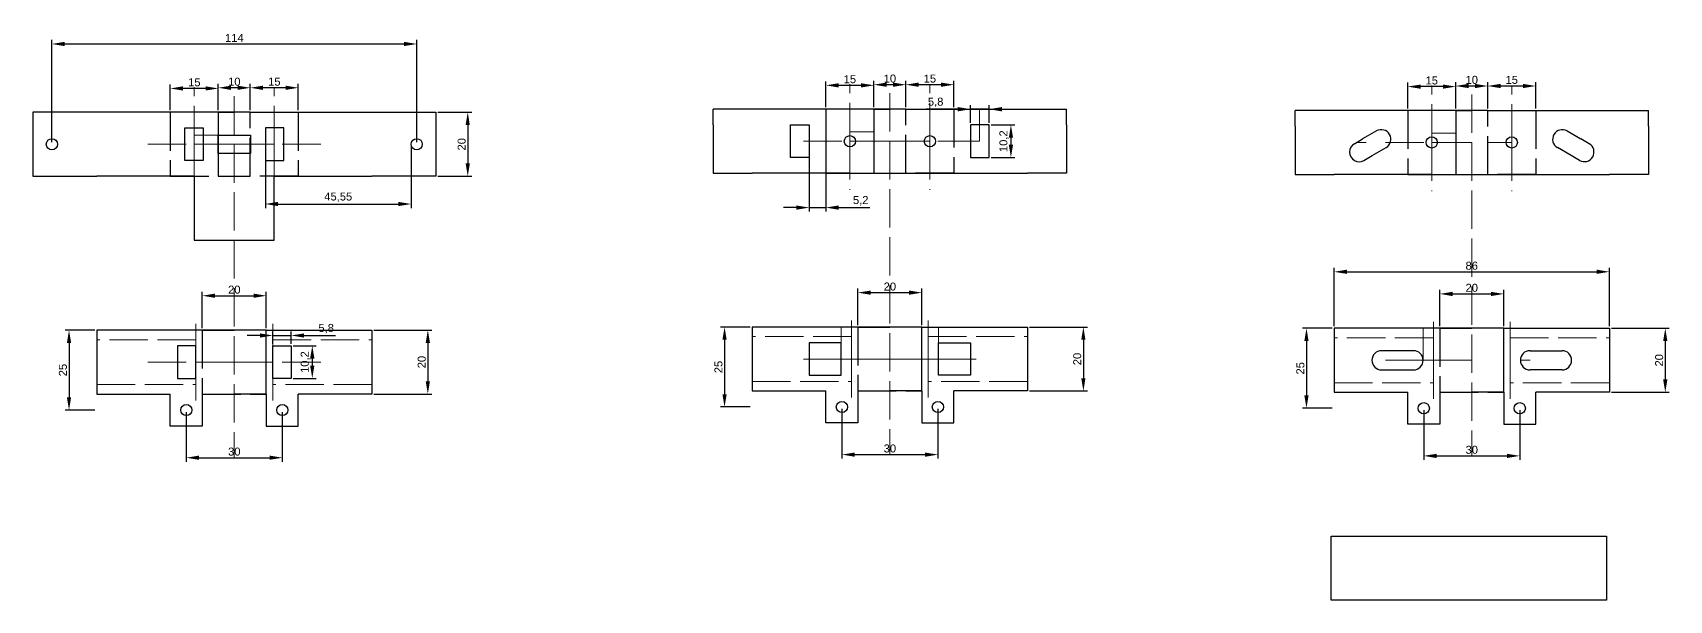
# Model space of a CAD drawing. Header units: millimetres. Extents: x 2418 to 6225, y 1939 to 4244.
# Drawn here: x 3038 to 3549, y 2042 to 2220 of the extents above; entities that cross this region are included whole.
import ezdxf

# ---------------------------------------------------------------- set-up
doc = ezdxf.new("R2010")
doc.units = ezdxf.units.MM
doc.linetypes.add('ACAD_ISO02W100', pattern=[15, 12, -3])
for name, color, linetype, lineweight in [('中心线', 40, 'ACAD_ISO02W100', 15), ('控制板轮廓线', 3, 'ACAD_ISO02W100', 30), ('标注线', 20, 'Continuous', 15), ('轮廓线', 7, 'Continuous', 30)]:
    doc.layers.add(name, color=color, linetype=linetype, lineweight=lineweight)
doc.styles.get("Standard").update_dxf_attribs({"font": 'arial.ttf'})
doc.dimstyles.new('ISO-25', dxfattribs={"dimtxt": 2.5, "dimasz": 4, "dimexe": 1.25, "dimexo": 0.625, "dimtad": 1, "dimtxsty": 'Standard', "dimcen": 2.5, "dimadec": 0, "dimazin": 0, "dimtfac": 1, "dimtmove": 0, "dimatfit": 3, "dimfxl": 1, "dimarcsym": 0})

# ---------------------------------------------------------------- blocks, each defined once
blk = doc.blocks.new('*D1')
at = {"layer": 'Defpoints', "color": 0, "transparency": 16777216}
for p in [(3095.73, 2202.47), (3095.73, 2194.81), (3105.73, 2194.81)]:
    blk.add_point(p, dxfattribs=at)
at = {"layer": '标注线', "color": 0, "lineweight": -2, "transparency": 16777216}
for p, q in [((3095.73, 2195.43), (3095.73, 2203.72)), ((3101.73, 2202.47), (3099.73, 2202.47)), ((3105.73, 2195.43), (3105.73, 2203.72))]:
    blk.add_line(p, q, dxfattribs=at)
at = {"layer": '标注线', "color": 0, "transparency": 16777216}
for points in [[(3099.73, 2203.14), (3099.73, 2201.8), (3095.73, 2202.47)], [(3101.73, 2203.14), (3101.73, 2201.8), (3105.73, 2202.47)]]:
    blk.add_solid(points, dxfattribs=at)
at = {"layer": '标注线', "color": 0, "transparency": 16777216, "insert": (3100.73, 2204.37), "char_height": 2.5, "attachment_point": 5}
blk.add_mtext('10', dxfattribs=at)
blk = doc.blocks.new('*D2')
at = {"layer": 'Defpoints', "color": 0, "transparency": 16777216}
for p in [(3105.73, 2202.47), (3105.73, 2194.81), (3120.73, 2194.81)]:
    blk.add_point(p, dxfattribs=at)
at = {"layer": '标注线', "color": 0, "lineweight": -2, "transparency": 16777216}
for p, q in [((3105.73, 2195.43), (3105.73, 2203.72)), ((3116.73, 2202.47), (3109.73, 2202.47)), ((3120.73, 2195.43), (3120.73, 2203.72))]:
    blk.add_line(p, q, dxfattribs=at)
at = {"layer": '标注线', "color": 0, "transparency": 16777216}
for points in [[(3109.73, 2203.14), (3109.73, 2201.8), (3105.73, 2202.47)], [(3116.73, 2203.14), (3116.73, 2201.8), (3120.73, 2202.47)]]:
    blk.add_solid(points, dxfattribs=at)
at = {"layer": '标注线', "color": 0, "transparency": 16777216, "insert": (3113.23, 2204.37), "char_height": 2.5, "attachment_point": 5}
blk.add_mtext('15', dxfattribs=at)
blk = doc.blocks.new('*D3')
at = {"layer": 'Defpoints', "color": 0, "transparency": 16777216}
for p in [(3110.73, 2137.45), (3090.73, 2126.71), (3110.73, 2126.71)]:
    blk.add_point(p, dxfattribs=at)
at = {"layer": '标注线', "color": 0, "lineweight": -2, "transparency": 16777216}
for p, q in [((3090.73, 2127.33), (3090.73, 2138.7)), ((3110.73, 2127.33), (3110.73, 2138.7)), ((3094.73, 2137.45), (3106.73, 2137.45))]:
    blk.add_line(p, q, dxfattribs=at)
at = {"layer": '标注线', "color": 0, "transparency": 16777216}
for points in [[(3094.73, 2138.12), (3094.73, 2136.79), (3090.73, 2137.45)], [(3106.73, 2138.12), (3106.73, 2136.79), (3110.73, 2137.45)]]:
    blk.add_solid(points, dxfattribs=at)
at = {"layer": '标注线', "color": 0, "transparency": 16777216, "insert": (3100.73, 2139.35), "char_height": 2.5, "attachment_point": 5}
blk.add_mtext('20', dxfattribs=at)
blk = doc.blocks.new('*D4')
at = {"layer": 'Defpoints', "color": 0, "transparency": 16777216}
for p in [(3080.73, 2202.27), (3080.73, 2194.81), (3095.73, 2194.81)]:
    blk.add_point(p, dxfattribs=at)
at = {"layer": '标注线', "color": 0, "lineweight": -2, "transparency": 16777216}
for p, q in [((3080.73, 2195.43), (3080.73, 2203.52)), ((3091.73, 2202.27), (3084.73, 2202.27)), ((3095.73, 2195.43), (3095.73, 2203.52))]:
    blk.add_line(p, q, dxfattribs=at)
at = {"layer": '标注线', "color": 0, "transparency": 16777216}
for points in [[(3084.73, 2202.94), (3084.73, 2201.61), (3080.73, 2202.27)], [(3091.73, 2202.94), (3091.73, 2201.61), (3095.73, 2202.27)]]:
    blk.add_solid(points, dxfattribs=at)
at = {"layer": '标注线', "color": 0, "transparency": 16777216, "insert": (3088.23, 2204.17), "char_height": 2.5, "attachment_point": 5}
blk.add_mtext('15', dxfattribs=at)
blk = doc.blocks.new('*D5')
at = {"layer": 'Defpoints', "color": 0, "transparency": 16777216}
for p in [(3118.53, 2125.03), (3112.73, 2121.81), (3118.53, 2121.81)]:
    blk.add_point(p, dxfattribs=at)
at = {"layer": '标注线', "color": 0, "lineweight": -2, "transparency": 16777216}
for p, q in [((3108.73, 2125.03), (3104.73, 2125.03)), ((3112.73, 2122.43), (3112.73, 2126.28)), ((3112.73, 2125.03), (3118.53, 2125.03)), ((3118.53, 2122.43), (3118.53, 2126.28)), ((3122.53, 2125.03), (3132.34, 2125.03))]:
    blk.add_line(p, q, dxfattribs=at)
at = {"layer": '标注线', "color": 0, "transparency": 16777216}
for points in [[(3108.73, 2125.69), (3108.73, 2124.36), (3112.73, 2125.03)], [(3122.53, 2125.69), (3122.53, 2124.36), (3118.53, 2125.03)]]:
    blk.add_solid(points, dxfattribs=at)
at = {"layer": '标注线', "color": 0, "transparency": 16777216, "insert": (3129.44, 2127.15), "char_height": 2.5, "attachment_point": 5}
blk.add_mtext('5,8', dxfattribs=at)
blk = doc.blocks.new('*D6')
at = {"layer": 'Defpoints', "color": 0, "transparency": 16777216}
for p in [(3118.53, 2121.81), (3118.53, 2111.61), (3125.09, 2111.61)]:
    blk.add_point(p, dxfattribs=at)
at = {"layer": '标注线', "color": 0, "lineweight": -2, "transparency": 16777216}
for p, q in [((3119.16, 2121.81), (3126.34, 2121.81)), ((3125.09, 2117.81), (3125.09, 2115.61)), ((3119.16, 2111.61), (3126.34, 2111.61))]:
    blk.add_line(p, q, dxfattribs=at)
at = {"layer": '标注线', "color": 0, "transparency": 16777216}
for points in [[(3124.42, 2117.81), (3125.76, 2117.81), (3125.09, 2121.81)], [(3124.42, 2115.61), (3125.76, 2115.61), (3125.09, 2111.61)]]:
    blk.add_solid(points, dxfattribs=at)
at = {"layer": '标注线', "color": 0, "transparency": 16777216, "insert": (3122.96, 2116.71), "char_height": 2.5, "attachment_point": 5, "rotation": 90}
blk.add_mtext('10,2', dxfattribs=at)
blk = doc.blocks.new('*D7')
at = {"layer": 'Defpoints', "color": 0, "transparency": 16777216}
for p in [(3157.73, 2216.17), (3043.73, 2184.81), (3157.73, 2184.81)]:
    blk.add_point(p, dxfattribs=at)
at = {"layer": '标注线', "color": 0, "lineweight": -2, "transparency": 16777216}
for p, q in [((3043.73, 2185.43), (3043.73, 2217.42)), ((3047.73, 2216.17), (3153.73, 2216.17)), ((3157.73, 2185.43), (3157.73, 2217.42))]:
    blk.add_line(p, q, dxfattribs=at)
at = {"layer": '标注线', "color": 0, "transparency": 16777216}
for points in [[(3047.73, 2216.84), (3047.73, 2215.51), (3043.73, 2216.17)], [(3153.73, 2216.84), (3153.73, 2215.51), (3157.73, 2216.17)]]:
    blk.add_solid(points, dxfattribs=at)
at = {"layer": '标注线', "color": 0, "transparency": 16777216, "insert": (3100.73, 2218.05), "char_height": 2.5, "attachment_point": 5}
blk.add_mtext('114', dxfattribs=at)
blk = doc.blocks.new('*D8')
at = {"layer": 'Defpoints', "color": 0, "transparency": 16777216}
for p in [(3085.73, 2101.71), (3115.73, 2101.71), (3115.73, 2086.81)]:
    blk.add_point(p, dxfattribs=at)
at = {"layer": '标注线', "color": 0, "lineweight": -2, "transparency": 16777216}
for p, q in [((3085.73, 2101.08), (3085.73, 2085.56)), ((3115.73, 2101.08), (3115.73, 2085.56)), ((3089.73, 2086.81), (3111.73, 2086.81))]:
    blk.add_line(p, q, dxfattribs=at)
at = {"layer": '标注线', "color": 0, "transparency": 16777216}
for points in [[(3089.73, 2087.48), (3089.73, 2086.15), (3085.73, 2086.81)], [(3111.73, 2087.48), (3111.73, 2086.15), (3115.73, 2086.81)]]:
    blk.add_solid(points, dxfattribs=at)
at = {"layer": '标注线', "color": 0, "transparency": 16777216, "insert": (3100.73, 2088.71), "char_height": 2.5, "attachment_point": 5}
blk.add_mtext('30', dxfattribs=at)
blk = doc.blocks.new('*D9')
at = {"layer": 'Defpoints', "color": 0, "transparency": 16777216}
for p in [(3057.73, 2126.71), (3049.08, 2101.71), (3057.73, 2101.71)]:
    blk.add_point(p, dxfattribs=at)
at = {"layer": '标注线', "color": 0, "lineweight": -2, "transparency": 16777216}
for p, q in [((3057.11, 2126.71), (3047.83, 2126.71)), ((3049.08, 2122.71), (3049.08, 2105.71)), ((3057.11, 2101.71), (3047.83, 2101.71))]:
    blk.add_line(p, q, dxfattribs=at)
at = {"layer": '标注线', "color": 0, "transparency": 16777216}
for points in [[(3048.41, 2122.71), (3049.74, 2122.71), (3049.08, 2126.71)], [(3048.41, 2105.71), (3049.74, 2105.71), (3049.08, 2101.71)]]:
    blk.add_solid(points, dxfattribs=at)
at = {"layer": '标注线', "color": 0, "transparency": 16777216, "insert": (3047.17, 2114.21), "char_height": 2.5, "attachment_point": 5, "rotation": 90}
blk.add_mtext('25', dxfattribs=at)
blk = doc.blocks.new('*D25')
at = {"layer": 'Defpoints', "color": 0, "transparency": 16777216}
for p in [(3163.73, 2194.81), (3163.73, 2174.81), (3173.68, 2174.81)]:
    blk.add_point(p, dxfattribs=at)
at = {"layer": '标注线', "color": 0, "lineweight": -2, "transparency": 16777216}
for p, q in [((3164.36, 2194.81), (3174.93, 2194.81)), ((3173.68, 2190.81), (3173.68, 2178.81)), ((3164.36, 2174.81), (3174.93, 2174.81))]:
    blk.add_line(p, q, dxfattribs=at)
at = {"layer": '标注线', "color": 0, "transparency": 16777216}
for points in [[(3173.01, 2190.81), (3174.34, 2190.81), (3173.68, 2194.81)], [(3173.01, 2178.81), (3174.34, 2178.81), (3173.68, 2174.81)]]:
    blk.add_solid(points, dxfattribs=at)
at = {"layer": '标注线', "color": 0, "transparency": 16777216, "insert": (3171.78, 2184.81), "char_height": 2.5, "attachment_point": 5, "rotation": 90}
blk.add_mtext('20', dxfattribs=at)
blk = doc.blocks.new('*D26')
at = {"layer": 'Defpoints', "color": 0, "transparency": 16777216}
for p in [(3110.43, 2184.81), (3155.98, 2184.81), (3155.98, 2166.13)]:
    blk.add_point(p, dxfattribs=at)
at = {"layer": '标注线', "color": 0, "lineweight": -2, "transparency": 16777216}
for p, q in [((3110.43, 2184.18), (3110.43, 2164.88)), ((3155.98, 2184.18), (3155.98, 2164.88)), ((3114.43, 2166.13), (3151.98, 2166.13))]:
    blk.add_line(p, q, dxfattribs=at)
at = {"layer": '标注线', "color": 0, "transparency": 16777216}
for points in [[(3114.43, 2166.8), (3114.43, 2165.47), (3110.43, 2166.13)], [(3151.98, 2166.8), (3151.98, 2165.47), (3155.98, 2166.13)]]:
    blk.add_solid(points, dxfattribs=at)
at = {"layer": '标注线', "color": 0, "transparency": 16777216, "insert": (3133.21, 2168.25), "char_height": 2.5, "attachment_point": 5}
blk.add_mtext('45,55', dxfattribs=at)
blk = doc.blocks.new('*D27')
at = {"layer": 'Defpoints', "color": 0, "transparency": 16777216}
for p in [(3143.73, 2126.71), (3143.73, 2106.71), (3161.2, 2106.71)]:
    blk.add_point(p, dxfattribs=at)
at = {"layer": '标注线', "color": 0, "lineweight": -2, "transparency": 16777216}
for p, q in [((3144.36, 2126.71), (3162.45, 2126.71)), ((3161.2, 2122.71), (3161.2, 2110.71)), ((3144.36, 2106.71), (3162.45, 2106.71))]:
    blk.add_line(p, q, dxfattribs=at)
at = {"layer": '标注线', "color": 0, "transparency": 16777216}
for points in [[(3160.54, 2122.71), (3161.87, 2122.71), (3161.2, 2126.71)], [(3160.54, 2110.71), (3161.87, 2110.71), (3161.2, 2106.71)]]:
    blk.add_solid(points, dxfattribs=at)
at = {"layer": '标注线', "color": 0, "transparency": 16777216, "insert": (3159.3, 2116.71), "char_height": 2.5, "attachment_point": 5, "rotation": 90}
blk.add_mtext('20', dxfattribs=at)
blk = doc.blocks.new('*D32')
at = {"layer": 'Defpoints', "color": 0, "transparency": 16777216}
for p in [(3300.59, 2203.44), (3300.59, 2195.77), (3310.59, 2195.77)]:
    blk.add_point(p, dxfattribs=at)
at = {"layer": '标注线', "color": 0, "lineweight": -2, "transparency": 16777216}
for p, q in [((3300.59, 2196.4), (3300.59, 2204.69)), ((3310.59, 2196.4), (3310.59, 2204.69)), ((3306.59, 2203.44), (3304.59, 2203.44))]:
    blk.add_line(p, q, dxfattribs=at)
at = {"layer": '标注线', "color": 0, "transparency": 16777216}
for points in [[(3304.59, 2204.1), (3304.59, 2202.77), (3300.59, 2203.44)], [(3306.59, 2204.1), (3306.59, 2202.77), (3310.59, 2203.44)]]:
    blk.add_solid(points, dxfattribs=at)
at = {"layer": '标注线', "color": 0, "transparency": 16777216, "insert": (3305.59, 2205.34), "char_height": 2.5, "attachment_point": 5}
blk.add_mtext('10', dxfattribs=at)
blk = doc.blocks.new('*D33')
at = {"layer": 'Defpoints', "color": 0, "transparency": 16777216}
for p in [(3310.59, 2203.44), (3310.59, 2195.77), (3325.59, 2195.77)]:
    blk.add_point(p, dxfattribs=at)
at = {"layer": '标注线', "color": 0, "lineweight": -2, "transparency": 16777216}
for p, q in [((3310.59, 2196.4), (3310.59, 2204.69)), ((3325.59, 2196.4), (3325.59, 2204.69)), ((3321.59, 2203.44), (3314.59, 2203.44))]:
    blk.add_line(p, q, dxfattribs=at)
at = {"layer": '标注线', "color": 0, "transparency": 16777216}
for points in [[(3314.59, 2204.1), (3314.59, 2202.77), (3310.59, 2203.44)], [(3321.59, 2204.1), (3321.59, 2202.77), (3325.59, 2203.44)]]:
    blk.add_solid(points, dxfattribs=at)
at = {"layer": '标注线', "color": 0, "transparency": 16777216, "insert": (3318.09, 2205.34), "char_height": 2.5, "attachment_point": 5}
blk.add_mtext('15', dxfattribs=at)
blk = doc.blocks.new('*D34')
at = {"layer": 'Defpoints', "color": 0, "transparency": 16777216}
for p in [(3315.59, 2138.42), (3295.59, 2127.67), (3315.59, 2127.67)]:
    blk.add_point(p, dxfattribs=at)
at = {"layer": '标注线', "color": 0, "lineweight": -2, "transparency": 16777216}
for p, q in [((3295.59, 2128.3), (3295.59, 2139.67)), ((3299.59, 2138.42), (3311.59, 2138.42)), ((3315.59, 2128.3), (3315.59, 2139.67))]:
    blk.add_line(p, q, dxfattribs=at)
at = {"layer": '标注线', "color": 0, "transparency": 16777216}
for points in [[(3299.59, 2139.08), (3299.59, 2137.75), (3295.59, 2138.42)], [(3311.59, 2139.08), (3311.59, 2137.75), (3315.59, 2138.42)]]:
    blk.add_solid(points, dxfattribs=at)
at = {"layer": '标注线', "color": 0, "transparency": 16777216, "insert": (3305.59, 2140.32), "char_height": 2.5, "attachment_point": 5}
blk.add_mtext('20', dxfattribs=at)
blk = doc.blocks.new('*D35')
at = {"layer": 'Defpoints', "color": 0, "transparency": 16777216}
for p in [(3285.59, 2203.24), (3285.59, 2195.77), (3300.59, 2195.77)]:
    blk.add_point(p, dxfattribs=at)
at = {"layer": '标注线', "color": 0, "lineweight": -2, "transparency": 16777216}
for p, q in [((3285.59, 2196.4), (3285.59, 2204.49)), ((3300.59, 2196.4), (3300.59, 2204.49)), ((3296.59, 2203.24), (3289.59, 2203.24))]:
    blk.add_line(p, q, dxfattribs=at)
at = {"layer": '标注线', "color": 0, "transparency": 16777216}
for points in [[(3289.59, 2203.9), (3289.59, 2202.57), (3285.59, 2203.24)], [(3296.59, 2203.9), (3296.59, 2202.57), (3300.59, 2203.24)]]:
    blk.add_solid(points, dxfattribs=at)
at = {"layer": '标注线', "color": 0, "transparency": 16777216, "insert": (3293.09, 2205.14), "char_height": 2.5, "attachment_point": 5}
blk.add_mtext('15', dxfattribs=at)
blk = doc.blocks.new('*D36')
at = {"layer": 'Defpoints', "color": 0, "transparency": 16777216}
for p in [(3290.59, 2102.67), (3320.59, 2102.67), (3320.59, 2087.78)]:
    blk.add_point(p, dxfattribs=at)
at = {"layer": '标注线', "color": 0, "lineweight": -2, "transparency": 16777216}
for p, q in [((3290.59, 2102.05), (3290.59, 2086.53)), ((3320.59, 2102.05), (3320.59, 2086.53)), ((3294.59, 2087.78), (3316.59, 2087.78))]:
    blk.add_line(p, q, dxfattribs=at)
at = {"layer": '标注线', "color": 0, "transparency": 16777216}
for points in [[(3294.59, 2088.44), (3294.59, 2087.11), (3290.59, 2087.78)], [(3316.59, 2088.44), (3316.59, 2087.11), (3320.59, 2087.78)]]:
    blk.add_solid(points, dxfattribs=at)
at = {"layer": '标注线', "color": 0, "transparency": 16777216, "insert": (3305.59, 2089.68), "char_height": 2.5, "attachment_point": 5}
blk.add_mtext('30', dxfattribs=at)
blk = doc.blocks.new('*D37')
at = {"layer": 'Defpoints', "color": 0, "transparency": 16777216}
for p in [(3262.59, 2127.67), (3253.93, 2102.67), (3262.59, 2102.67)]:
    blk.add_point(p, dxfattribs=at)
at = {"layer": '标注线', "color": 0, "lineweight": -2, "transparency": 16777216}
for p, q in [((3261.96, 2127.67), (3252.68, 2127.67)), ((3253.93, 2123.67), (3253.93, 2106.67)), ((3261.96, 2102.67), (3252.68, 2102.67))]:
    blk.add_line(p, q, dxfattribs=at)
at = {"layer": '标注线', "color": 0, "transparency": 16777216}
for points in [[(3253.26, 2123.67), (3254.6, 2123.67), (3253.93, 2127.67)], [(3253.26, 2106.67), (3254.6, 2106.67), (3253.93, 2102.67)]]:
    blk.add_solid(points, dxfattribs=at)
at = {"layer": '标注线', "color": 0, "transparency": 16777216, "insert": (3252.03, 2115.17), "char_height": 2.5, "attachment_point": 5, "rotation": 90}
blk.add_mtext('25', dxfattribs=at)
blk = doc.blocks.new('*D38')
at = {"layer": 'Defpoints', "color": 0, "transparency": 16777216}
for p in [(3348.59, 2127.67), (3348.59, 2107.67), (3366.06, 2107.67)]:
    blk.add_point(p, dxfattribs=at)
at = {"layer": '标注线', "color": 0, "lineweight": -2, "transparency": 16777216}
for p, q in [((3349.21, 2127.67), (3367.31, 2127.67)), ((3366.06, 2123.67), (3366.06, 2111.67)), ((3349.21, 2107.67), (3367.31, 2107.67))]:
    blk.add_line(p, q, dxfattribs=at)
at = {"layer": '标注线', "color": 0, "transparency": 16777216}
for points in [[(3365.39, 2123.67), (3366.72, 2123.67), (3366.06, 2127.67)], [(3365.39, 2111.67), (3366.72, 2111.67), (3366.06, 2107.67)]]:
    blk.add_solid(points, dxfattribs=at)
at = {"layer": '标注线', "color": 0, "transparency": 16777216, "insert": (3364.15, 2117.67), "char_height": 2.5, "attachment_point": 5, "rotation": 90}
blk.add_mtext('20', dxfattribs=at)
blk = doc.blocks.new('*D39')
at = {"layer": 'Defpoints', "color": 0, "transparency": 16777216}
for p in [(3330.79, 2195.77), (3330.79, 2190.87), (3336.59, 2190.87)]:
    blk.add_point(p, dxfattribs=at)
at = {"layer": '标注线', "color": 0, "lineweight": -2, "transparency": 16777216}
for p, q in [((3326.79, 2195.77), (3316.98, 2195.77)), ((3330.79, 2191.5), (3330.79, 2197.02)), ((3336.59, 2195.77), (3330.79, 2195.77)), ((3336.59, 2191.5), (3336.59, 2197.02)), ((3340.59, 2195.77), (3344.59, 2195.77))]:
    blk.add_line(p, q, dxfattribs=at)
at = {"layer": '标注线', "color": 0, "transparency": 16777216}
for points in [[(3326.79, 2196.44), (3326.79, 2195.1), (3330.79, 2195.77)], [(3340.59, 2196.44), (3340.59, 2195.1), (3336.59, 2195.77)]]:
    blk.add_solid(points, dxfattribs=at)
at = {"layer": '标注线', "color": 0, "transparency": 16777216, "insert": (3319.89, 2197.9), "char_height": 2.5, "attachment_point": 5}
blk.add_mtext('5,8', dxfattribs=at)
blk = doc.blocks.new('*D40')
at = {"layer": 'Defpoints', "color": 0, "transparency": 16777216}
for p in [(3336.59, 2190.87), (3336.59, 2180.67), (3343.42, 2180.67)]:
    blk.add_point(p, dxfattribs=at)
at = {"layer": '标注线', "color": 0, "lineweight": -2, "transparency": 16777216}
for p, q in [((3337.21, 2190.87), (3344.67, 2190.87)), ((3343.42, 2186.87), (3343.42, 2184.67)), ((3337.21, 2180.67), (3344.67, 2180.67))]:
    blk.add_line(p, q, dxfattribs=at)
at = {"layer": '标注线', "color": 0, "transparency": 16777216}
for points in [[(3342.76, 2186.87), (3344.09, 2186.87), (3343.42, 2190.87)], [(3342.76, 2184.67), (3344.09, 2184.67), (3343.42, 2180.67)]]:
    blk.add_solid(points, dxfattribs=at)
at = {"layer": '标注线', "color": 0, "transparency": 16777216, "insert": (3341.3, 2185.77), "char_height": 2.5, "attachment_point": 5, "rotation": 90}
blk.add_mtext('10,2', dxfattribs=at)
blk = doc.blocks.new('*D42')
at = {"layer": 'Defpoints', "color": 0, "transparency": 16777216}
for p in [(3280.39, 2185.77), (3285.59, 2185.77), (3285.59, 2165.01)]:
    blk.add_point(p, dxfattribs=at)
at = {"layer": '标注线', "color": 0, "lineweight": -2, "transparency": 16777216}
for p, q in [((3280.39, 2185.15), (3280.39, 2163.76)), ((3285.59, 2185.15), (3285.59, 2163.76)), ((3276.39, 2165.01), (3272.39, 2165.01)), ((3280.39, 2165.01), (3285.59, 2165.01)), ((3289.59, 2165.01), (3299.36, 2165.01))]:
    blk.add_line(p, q, dxfattribs=at)
at = {"layer": '标注线', "color": 0, "transparency": 16777216}
for points in [[(3276.39, 2165.68), (3276.39, 2164.35), (3280.39, 2165.01)], [(3289.59, 2165.68), (3289.59, 2164.35), (3285.59, 2165.01)]]:
    blk.add_solid(points, dxfattribs=at)
at = {"layer": '标注线', "color": 0, "transparency": 16777216, "insert": (3296.48, 2167.14), "char_height": 2.5, "attachment_point": 5}
blk.add_mtext('5,2', dxfattribs=at)
blk = doc.blocks.new('*D53')
at = {"layer": 'Defpoints', "color": 0, "transparency": 16777216}
for p in [(3482.43, 2203.03), (3482.43, 2195.37), (3492.43, 2195.37), (3530.43, 2144.94), (3444.43, 2127.27), (3530.43, 2127.27)]:
    blk.add_point(p, dxfattribs=at)
at = {"layer": '标注线', "color": 0, "lineweight": -2, "transparency": 16777216}
for p, q in [((3482.43, 2196), (3482.43, 2204.28)), ((3492.43, 2196), (3492.43, 2204.28)), ((3488.43, 2203.03), (3486.43, 2203.03)), ((3444.43, 2127.9), (3444.43, 2146.19)), ((3448.43, 2144.94), (3526.43, 2144.94)), ((3530.43, 2127.9), (3530.43, 2146.19))]:
    blk.add_line(p, q, dxfattribs=at)
at = {"layer": '标注线', "color": 0, "transparency": 16777216}
for points in [[(3486.43, 2203.7), (3486.43, 2202.37), (3482.43, 2203.03)], [(3488.43, 2203.7), (3488.43, 2202.37), (3492.43, 2203.03)], [(3448.43, 2145.61), (3448.43, 2144.28), (3444.43, 2144.94)], [(3526.43, 2145.61), (3526.43, 2144.28), (3530.43, 2144.94)]]:
    blk.add_solid(points, dxfattribs=at)
at = {"layer": '标注线', "color": 0, "transparency": 16777216, "char_height": 2.5, "attachment_point": 5}
for s, insert in [('10', (3487.43, 2204.94)), ('86', (3487.43, 2146.84))]:
    blk.add_mtext(s, dxfattribs=dict(at, insert=insert))
blk = doc.blocks.new('*D54')
at = {"layer": 'Defpoints', "color": 0, "transparency": 16777216}
for p in [(3492.43, 2203.03), (3492.43, 2195.37), (3507.43, 2195.37)]:
    blk.add_point(p, dxfattribs=at)
at = {"layer": '标注线', "color": 0, "lineweight": -2, "transparency": 16777216}
for p, q in [((3492.43, 2196), (3492.43, 2204.28)), ((3507.43, 2196), (3507.43, 2204.28)), ((3503.43, 2203.03), (3496.43, 2203.03))]:
    blk.add_line(p, q, dxfattribs=at)
at = {"layer": '标注线', "color": 0, "transparency": 16777216}
for points in [[(3496.43, 2203.7), (3496.43, 2202.37), (3492.43, 2203.03)], [(3503.43, 2203.7), (3503.43, 2202.37), (3507.43, 2203.03)]]:
    blk.add_solid(points, dxfattribs=at)
at = {"layer": '标注线', "color": 0, "transparency": 16777216, "insert": (3499.93, 2204.94), "char_height": 2.5, "attachment_point": 5}
blk.add_mtext('15', dxfattribs=at)
blk = doc.blocks.new('*D55')
at = {"layer": 'Defpoints', "color": 0, "transparency": 16777216}
for p in [(3497.43, 2138.02), (3477.43, 2127.27), (3497.43, 2127.27)]:
    blk.add_point(p, dxfattribs=at)
at = {"layer": '标注线', "color": 0, "lineweight": -2, "transparency": 16777216}
for p, q in [((3477.43, 2127.9), (3477.43, 2139.27)), ((3481.43, 2138.02), (3493.43, 2138.02)), ((3497.43, 2127.9), (3497.43, 2139.27))]:
    blk.add_line(p, q, dxfattribs=at)
at = {"layer": '标注线', "color": 0, "transparency": 16777216}
for points in [[(3481.43, 2138.68), (3481.43, 2137.35), (3477.43, 2138.02)], [(3493.43, 2138.68), (3493.43, 2137.35), (3497.43, 2138.02)]]:
    blk.add_solid(points, dxfattribs=at)
at = {"layer": '标注线', "color": 0, "transparency": 16777216, "insert": (3487.43, 2139.92), "char_height": 2.5, "attachment_point": 5}
blk.add_mtext('20', dxfattribs=at)
blk = doc.blocks.new('*D56')
at = {"layer": 'Defpoints', "color": 0, "transparency": 16777216}
for p in [(3467.43, 2202.84), (3467.43, 2195.37), (3482.43, 2195.37)]:
    blk.add_point(p, dxfattribs=at)
at = {"layer": '标注线', "color": 0, "lineweight": -2, "transparency": 16777216}
for p, q in [((3467.43, 2196), (3467.43, 2204.09)), ((3478.43, 2202.84), (3471.43, 2202.84)), ((3482.43, 2196), (3482.43, 2204.09))]:
    blk.add_line(p, q, dxfattribs=at)
at = {"layer": '标注线', "color": 0, "transparency": 16777216}
for points in [[(3471.43, 2203.5), (3471.43, 2202.17), (3467.43, 2202.84)], [(3478.43, 2203.5), (3478.43, 2202.17), (3482.43, 2202.84)]]:
    blk.add_solid(points, dxfattribs=at)
at = {"layer": '标注线', "color": 0, "transparency": 16777216, "insert": (3474.93, 2204.74), "char_height": 2.5, "attachment_point": 5}
blk.add_mtext('15', dxfattribs=at)
blk = doc.blocks.new('*D57')
at = {"layer": 'Defpoints', "color": 0, "transparency": 16777216}
for p in [(3472.43, 2102.27), (3502.43, 2102.27), (3502.43, 2087.38)]:
    blk.add_point(p, dxfattribs=at)
at = {"layer": '标注线', "color": 0, "lineweight": -2, "transparency": 16777216}
for p, q in [((3472.43, 2101.65), (3472.43, 2086.13)), ((3502.43, 2101.65), (3502.43, 2086.13)), ((3476.43, 2087.38), (3498.43, 2087.38))]:
    blk.add_line(p, q, dxfattribs=at)
at = {"layer": '标注线', "color": 0, "transparency": 16777216}
for points in [[(3476.43, 2088.04), (3476.43, 2086.71), (3472.43, 2087.38)], [(3498.43, 2088.04), (3498.43, 2086.71), (3502.43, 2087.38)]]:
    blk.add_solid(points, dxfattribs=at)
at = {"layer": '标注线', "color": 0, "transparency": 16777216, "insert": (3487.43, 2089.28), "char_height": 2.5, "attachment_point": 5}
blk.add_mtext('30', dxfattribs=at)
blk = doc.blocks.new('*D58')
at = {"layer": 'Defpoints', "color": 0, "transparency": 16777216}
for p in [(3444.43, 2127.27), (3435.78, 2102.27), (3444.43, 2102.27)]:
    blk.add_point(p, dxfattribs=at)
at = {"layer": '标注线', "color": 0, "lineweight": -2, "transparency": 16777216}
for p, q in [((3443.81, 2127.27), (3434.53, 2127.27)), ((3435.78, 2123.27), (3435.78, 2106.27)), ((3443.81, 2102.27), (3434.53, 2102.27))]:
    blk.add_line(p, q, dxfattribs=at)
at = {"layer": '标注线', "color": 0, "transparency": 16777216}
for points in [[(3435.11, 2123.27), (3436.44, 2123.27), (3435.78, 2127.27)], [(3435.11, 2106.27), (3436.44, 2106.27), (3435.78, 2102.27)]]:
    blk.add_solid(points, dxfattribs=at)
at = {"layer": '标注线', "color": 0, "transparency": 16777216, "insert": (3433.87, 2114.77), "char_height": 2.5, "attachment_point": 5, "rotation": 90}
blk.add_mtext('25', dxfattribs=at)
blk = doc.blocks.new('*D59')
at = {"layer": 'Defpoints', "color": 0, "transparency": 16777216}
for p in [(3530.43, 2127.27), (3530.43, 2107.27), (3547.9, 2107.27)]:
    blk.add_point(p, dxfattribs=at)
at = {"layer": '标注线', "color": 0, "lineweight": -2, "transparency": 16777216}
for p, q in [((3531.06, 2127.27), (3549.15, 2127.27)), ((3547.9, 2123.27), (3547.9, 2111.27)), ((3531.06, 2107.27), (3549.15, 2107.27))]:
    blk.add_line(p, q, dxfattribs=at)
at = {"layer": '标注线', "color": 0, "transparency": 16777216}
for points in [[(3547.24, 2123.27), (3548.57, 2123.27), (3547.9, 2127.27)], [(3547.24, 2111.27), (3548.57, 2111.27), (3547.9, 2107.27)]]:
    blk.add_solid(points, dxfattribs=at)
at = {"layer": '标注线', "color": 0, "transparency": 16777216, "insert": (3546, 2117.27), "char_height": 2.5, "attachment_point": 5, "rotation": 90}
blk.add_mtext('20', dxfattribs=at)

msp = doc.modelspace()

# ---------------------------------------------------------------- linework, layer by layer
at = {"layer": '中心线'}
for p, q in [((3088.235, 2184.807), (3088.235, 2202.652)), ((3100.735, 2199.807), (3100.735, 2169.807)), ((3113.235, 2184.807), (3113.235, 2202.471)), ((3293.088, 2185.771), (3293.088, 2203.616)), ((3305.588, 2200.771), (3305.588, 2170.771)), ((3318.088, 2185.771), (3318.088, 2203.435)), ((3474.935, 2185.37), (3474.935, 2203.215)), ((3487.435, 2200.37), (3487.435, 2170.37)), ((3499.935, 2185.37), (3499.935, 2203.035)), ((3333.588, 2185.771), (3333.588, 2195.771)), ((3280.388, 2190.871), (3280.388, 2180.671)), ((3100.735, 2184.807), (3070.735, 2184.807)), ((3095.635, 2187.707), (3088.235, 2187.707)), ((3095.735, 2184.807), (3088.235, 2184.807)), ((3088.235, 2184.807), (3088.235, 2169.625)), ((3100.735, 2184.807), (3130.735, 2184.807)), ((3105.735, 2184.807), (3113.235, 2184.807)), ((3113.235, 2184.807), (3113.235, 2169.625)), ((3305.588, 2185.771), (3275.588, 2185.771)), ((3300.488, 2188.671), (3293.088, 2188.671)), ((3300.588, 2185.771), (3293.088, 2185.771)), ((3293.088, 2185.771), (3293.088, 2170.589)), ((3305.588, 2185.771), (3335.588, 2185.771)), ((3310.588, 2185.771), (3318.088, 2185.771)), ((3318.088, 2185.771), (3318.088, 2170.589)), ((3325.588, 2185.771), (3325.588, 2185.771)), ((3325.588, 2185.771), (3333.588, 2185.771)), ((3454.435, 2185.37), (3451.435, 2185.37)), ((3487.435, 2185.37), (3457.435, 2185.37)), ((3482.335, 2188.27), (3474.935, 2188.27)), ((3482.435, 2185.37), (3474.935, 2185.37)), ((3474.935, 2185.37), (3474.935, 2170.189)), ((3492.435, 2185.37), (3499.935, 2185.37)), ((3499.935, 2185.37), (3499.935, 2170.189)), ((3507.435, 2185.37), (3507.435, 2185.37)), ((3100.735, 2169.807), (3100.735, 2086.959)), ((3305.588, 2170.771), (3305.588, 2087.924)), ((3487.435, 2170.37), (3487.435, 2087.523)), ((3293.588, 2117.671), (3293.588, 2132.671)), ((3317.588, 2117.671), (3317.588, 2132.671)), ((3088.735, 2116.707), (3088.735, 2131.707)), ((3112.735, 2116.707), (3112.735, 2131.707)), ((3290.388, 2117.671), (3290.388, 2127.671)), ((3320.788, 2117.671), (3320.788, 2127.671)), ((3475.435, 2117.271), (3475.435, 2132.271)), ((3499.435, 2117.271), (3499.435, 2132.271)), ((3088.735, 2123.707), (3057.735, 2123.707)), ((3057.735, 2123.707), (3057.735, 2109.707)), ((3112.735, 2123.707), (3143.735, 2123.707)), ((3143.735, 2123.707), (3143.735, 2109.707)), ((3293.588, 2124.671), (3262.588, 2124.671)), ((3262.588, 2124.671), (3262.588, 2110.671)), ((3317.588, 2124.671), (3348.588, 2124.671)), ((3348.588, 2124.671), (3348.588, 2110.671)), ((3475.435, 2124.271), (3444.435, 2124.271)), ((3444.435, 2124.271), (3444.435, 2110.271)), ((3472.235, 2117.271), (3472.235, 2127.271)), ((3499.435, 2124.271), (3530.435, 2124.271)), ((3530.435, 2124.271), (3530.435, 2110.271)), ((3305.588, 2117.671), (3275.588, 2117.671)), ((3295.588, 2117.671), (3290.388, 2117.671)), ((3293.588, 2117.671), (3293.588, 2102.671)), ((3305.588, 2117.671), (3335.588, 2117.671)), ((3315.588, 2117.671), (3320.788, 2117.671)), ((3317.588, 2117.671), (3317.588, 2102.671)), ((3487.435, 2117.271), (3457.435, 2117.271)), ((3472.235, 2117.271), (3469.235, 2117.271)), ((3472.235, 2117.271), (3469.235, 2117.271)), ((3477.435, 2117.271), (3472.235, 2117.271)), ((3475.435, 2117.271), (3475.435, 2102.271)), ((3499.435, 2117.271), (3499.435, 2102.271)), ((3502.635, 2117.271), (3505.635, 2117.271)), ((3502.635, 2117.271), (3505.635, 2117.271)), ((3100.735, 2116.707), (3070.735, 2116.707)), ((3088.735, 2116.707), (3088.735, 2101.707)), ((3100.735, 2116.707), (3130.735, 2116.707)), ((3112.735, 2116.707), (3112.735, 2101.707)), ((3057.735, 2109.707), (3088.735, 2109.707)), ((3143.735, 2109.707), (3112.735, 2109.707)), ((3262.588, 2110.671), (3293.588, 2110.671)), ((3348.588, 2110.671), (3317.588, 2110.671)), ((3444.435, 2110.271), (3475.435, 2110.271)), ((3530.435, 2110.271), (3499.435, 2110.271))]:
    msp.add_line(p, q, dxfattribs=at)
at = {"layer": '控制板轮廓线'}
for p, q in [((3095.735, 2194.807), (3080.735, 2194.807)), ((3080.735, 2194.807), (3080.735, 2174.807)), ((3100.735, 2194.807), (3095.735, 2194.807)), ((3095.735, 2194.807), (3095.735, 2184.807)), ((3105.735, 2194.807), (3100.735, 2194.807)), ((3105.735, 2174.807), (3105.735, 2194.807)), ((3105.735, 2194.807), (3120.735, 2194.807)), ((3120.735, 2194.807), (3120.735, 2174.807)), ((3300.588, 2195.771), (3285.588, 2195.771)), ((3285.588, 2195.771), (3285.588, 2175.771)), ((3305.588, 2195.771), (3300.588, 2195.771)), ((3300.588, 2195.771), (3300.588, 2185.771)), ((3310.588, 2195.771), (3305.588, 2195.771)), ((3310.588, 2175.771), (3310.588, 2195.771)), ((3310.588, 2195.771), (3325.588, 2195.771)), ((3325.588, 2195.771), (3325.588, 2175.771)), ((3482.435, 2195.37), (3467.435, 2195.37)), ((3467.435, 2195.37), (3467.435, 2175.37)), ((3487.435, 2195.37), (3482.435, 2195.37)), ((3482.435, 2195.37), (3482.435, 2185.37)), ((3492.435, 2195.37), (3487.435, 2195.37)), ((3492.435, 2175.37), (3492.435, 2195.37)), ((3492.435, 2195.37), (3507.435, 2195.37)), ((3507.435, 2195.37), (3507.435, 2175.37)), ((3095.735, 2184.807), (3095.735, 2174.807)), ((3300.588, 2185.771), (3300.588, 2175.771)), ((3482.435, 2185.37), (3482.435, 2175.37)), ((3080.735, 2174.807), (3095.735, 2174.807)), ((3095.735, 2174.807), (3100.735, 2174.807)), ((3100.735, 2174.807), (3105.735, 2174.807)), ((3120.735, 2174.807), (3105.735, 2174.807)), ((3285.588, 2175.771), (3300.588, 2175.771)), ((3300.588, 2175.771), (3305.588, 2175.771)), ((3305.588, 2175.771), (3310.588, 2175.771)), ((3325.588, 2175.771), (3310.588, 2175.771)), ((3467.435, 2175.37), (3482.435, 2175.37)), ((3482.435, 2175.37), (3487.435, 2175.37)), ((3487.435, 2175.37), (3492.435, 2175.37)), ((3507.435, 2175.37), (3492.435, 2175.37)), ((3305.588, 2127.671), (3295.588, 2127.671)), ((3295.588, 2127.671), (3295.588, 2107.671)), ((3315.588, 2127.671), (3305.588, 2127.671)), ((3315.588, 2117.671), (3315.588, 2127.671)), ((3100.735, 2126.707), (3090.735, 2126.707)), ((3090.735, 2126.707), (3090.735, 2106.707)), ((3110.735, 2126.707), (3100.735, 2126.707)), ((3110.735, 2116.707), (3110.735, 2126.707)), ((3487.435, 2127.271), (3477.435, 2127.271)), ((3477.435, 2127.271), (3477.435, 2107.271)), ((3497.435, 2127.271), (3487.435, 2127.271)), ((3497.435, 2117.271), (3497.435, 2127.271)), ((3315.588, 2107.671), (3315.588, 2117.671)), ((3497.435, 2107.271), (3497.435, 2117.271)), ((3110.735, 2106.707), (3110.735, 2116.707)), ((3295.588, 2107.671), (3315.588, 2107.671)), ((3477.435, 2107.271), (3497.435, 2107.271)), ((3090.735, 2106.707), (3110.735, 2106.707))]:
    msp.add_line(p, q, dxfattribs=at)
at = {"layer": '标注线'}
for p, q in [((3095.635, 2187.707), (3095.635, 2187.707)), ((3095.635, 2187.707), (3095.635, 2187.707)), ((3300.488, 2188.671), (3300.488, 2188.671)), ((3300.488, 2188.671), (3300.488, 2188.671)), ((3482.335, 2188.27), (3482.335, 2188.27)), ((3482.335, 2188.27), (3482.335, 2188.27)), ((3444.435, 2127.271), (3530.435, 2127.271))]:
    msp.add_line(p, q, dxfattribs=at)
at = {"layer": '轮廓线'}
for p, q in [((3057.735, 2194.807), (3037.735, 2194.807)), ((3037.735, 2194.807), (3037.735, 2174.807)), ((3095.735, 2194.807), (3057.735, 2194.807)), ((3095.735, 2194.807), (3100.735, 2194.807)), ((3105.735, 2194.807), (3100.735, 2194.807)), ((3105.735, 2194.807), (3143.735, 2194.807)), ((3143.735, 2194.807), (3163.735, 2194.807)), ((3163.735, 2194.807), (3163.735, 2174.807)), ((3262.588, 2195.771), (3250.388, 2195.771)), ((3250.388, 2190.871), (3250.388, 2195.771)), ((3250.388, 2190.871), (3250.388, 2195.771)), ((3300.588, 2195.771), (3262.588, 2195.771)), ((3300.588, 2195.771), (3305.588, 2195.771)), ((3310.588, 2195.771), (3305.588, 2195.771)), ((3310.588, 2195.771), (3348.588, 2195.771)), ((3348.588, 2195.771), (3360.788, 2195.771)), ((3360.788, 2190.871), (3360.788, 2195.771)), ((3444.435, 2195.37), (3432.235, 2195.37)), ((3432.235, 2190.47), (3432.235, 2195.37)), ((3432.235, 2190.47), (3432.235, 2195.37)), ((3482.435, 2195.37), (3444.435, 2195.37)), ((3482.435, 2195.37), (3487.435, 2195.37)), ((3492.435, 2195.37), (3487.435, 2195.37)), ((3492.435, 2195.37), (3530.435, 2195.37)), ((3530.435, 2195.37), (3542.635, 2195.37)), ((3542.635, 2190.47), (3542.635, 2195.37)), ((3085.235, 2184.807), (3085.235, 2189.907)), ((3085.235, 2189.907), (3091.035, 2189.907)), ((3091.035, 2189.907), (3091.035, 2179.707)), ((3116.235, 2189.907), (3110.435, 2189.907)), ((3110.435, 2189.907), (3110.435, 2179.707)), ((3116.235, 2184.807), (3116.235, 2189.907)), ((3250.388, 2190.871), (3250.388, 2190.871)), ((3250.388, 2190.871), (3250.388, 2190.871)), ((3250.388, 2190.871), (3250.388, 2190.871)), ((3250.388, 2190.871), (3250.388, 2190.871)), ((3250.388, 2190.871), (3250.388, 2175.771)), ((3250.388, 2190.871), (3250.388, 2175.771)), ((3274.588, 2185.771), (3274.588, 2190.871)), ((3274.588, 2190.871), (3280.388, 2190.871)), ((3280.388, 2190.871), (3280.388, 2180.671)), ((3336.588, 2190.871), (3330.788, 2190.871)), ((3330.788, 2190.871), (3330.788, 2180.671)), ((3336.588, 2185.771), (3336.588, 2190.871)), ((3360.788, 2190.871), (3360.788, 2175.771)), ((3432.235, 2190.47), (3432.235, 2190.47)), ((3432.235, 2190.47), (3432.235, 2190.47)), ((3432.235, 2190.47), (3432.235, 2190.47)), ((3432.235, 2190.47), (3432.235, 2190.47)), ((3432.235, 2190.47), (3432.235, 2175.37)), ((3432.235, 2190.47), (3432.235, 2175.37)), ((3457.667, 2188.968), (3453.336, 2186.468)), ((3517.202, 2188.968), (3521.533, 2186.468)), ((3542.635, 2190.47), (3542.635, 2175.37)), ((3085.235, 2179.707), (3085.235, 2184.807)), ((3095.635, 2181.907), (3095.635, 2187.707)), ((3095.635, 2187.707), (3105.835, 2187.707)), ((3105.835, 2187.707), (3105.835, 2181.907)), ((3116.235, 2179.707), (3116.235, 2184.807)), ((3274.588, 2180.671), (3274.588, 2185.771)), ((3336.588, 2180.671), (3336.588, 2185.771)), ((3450.738, 2184.968), (3453.336, 2186.468)), ((3456.336, 2181.272), (3460.667, 2183.772)), ((3518.533, 2181.272), (3514.202, 2183.772)), ((3524.131, 2184.968), (3521.533, 2186.468)), ((3091.035, 2179.707), (3085.235, 2179.707)), ((3100.735, 2181.907), (3095.635, 2181.907)), ((3105.835, 2181.907), (3100.735, 2181.907)), ((3110.435, 2179.707), (3116.235, 2179.707)), ((3280.388, 2180.671), (3274.588, 2180.671)), ((3330.788, 2180.671), (3336.588, 2180.671)), ((3453.738, 2179.772), (3456.336, 2181.272)), ((3521.131, 2179.772), (3518.533, 2181.272)), ((3037.735, 2174.807), (3057.735, 2174.807)), ((3088.235, 2174.807), (3057.735, 2174.807)), ((3088.235, 2174.807), (3088.235, 2154.807)), ((3113.235, 2154.807), (3113.235, 2174.807)), ((3113.235, 2174.807), (3143.735, 2174.807)), ((3163.735, 2174.807), (3143.735, 2174.807)), ((3250.388, 2175.771), (3262.588, 2175.771)), ((3293.088, 2175.771), (3262.588, 2175.771)), ((3293.088, 2175.771), (3318.088, 2175.771)), ((3318.088, 2175.771), (3348.588, 2175.771)), ((3360.788, 2175.771), (3348.588, 2175.771)), ((3432.235, 2175.37), (3444.435, 2175.37)), ((3474.935, 2175.37), (3444.435, 2175.37)), ((3474.935, 2175.37), (3499.935, 2175.37)), ((3499.935, 2175.37), (3530.435, 2175.37)), ((3542.635, 2175.37), (3530.435, 2175.37)), ((3088.235, 2154.807), (3113.235, 2154.807)), ((3264.588, 2127.671), (3262.588, 2127.671)), ((3262.588, 2127.671), (3262.588, 2107.671)), ((3295.588, 2127.671), (3264.588, 2127.671)), ((3295.588, 2127.671), (3305.588, 2127.671)), ((3315.588, 2127.671), (3305.588, 2127.671)), ((3315.588, 2127.671), (3346.588, 2127.671)), ((3346.588, 2127.671), (3348.588, 2127.671)), ((3348.588, 2127.671), (3348.588, 2107.671)), ((3059.735, 2126.707), (3057.735, 2126.707)), ((3057.735, 2126.707), (3057.735, 2106.707)), ((3090.735, 2126.707), (3059.735, 2126.707)), ((3090.735, 2126.707), (3100.735, 2126.707)), ((3110.735, 2126.707), (3100.735, 2126.707)), ((3110.735, 2126.707), (3141.735, 2126.707)), ((3141.735, 2126.707), (3143.735, 2126.707)), ((3143.735, 2126.707), (3143.735, 2106.707)), ((3290.388, 2122.77), (3280.388, 2122.77)), ((3280.388, 2122.77), (3280.388, 2112.57)), ((3290.388, 2117.671), (3290.388, 2122.77)), ((3320.788, 2117.671), (3320.788, 2122.77)), ((3320.788, 2122.77), (3330.788, 2122.77)), ((3330.788, 2122.77), (3330.788, 2112.57)), ((3446.435, 2127.271), (3444.435, 2127.271)), ((3444.435, 2127.271), (3444.435, 2107.271)), ((3477.435, 2127.271), (3446.435, 2127.271)), ((3477.435, 2127.271), (3487.435, 2127.271)), ((3497.435, 2127.271), (3487.435, 2127.271)), ((3497.435, 2127.271), (3528.435, 2127.271)), ((3528.435, 2127.271), (3530.435, 2127.271)), ((3530.435, 2127.271), (3530.435, 2107.271)), ((3088.735, 2121.805), (3082.935, 2121.805)), ((3082.935, 2121.805), (3082.935, 2111.605)), ((3088.735, 2116.707), (3088.735, 2121.805)), ((3112.735, 2116.707), (3112.735, 2121.805)), ((3112.735, 2121.805), (3118.535, 2121.805)), ((3118.535, 2121.805), (3118.535, 2111.605)), ((3290.388, 2112.57), (3290.388, 2117.671)), ((3320.788, 2112.57), (3320.788, 2117.671)), ((3469.235, 2120.271), (3459.235, 2120.271)), ((3505.635, 2120.271), (3515.635, 2120.271)), ((3088.735, 2111.605), (3088.735, 2116.707)), ((3112.735, 2111.605), (3112.735, 2116.707)), ((3280.388, 2112.57), (3290.388, 2112.57)), ((3330.788, 2112.57), (3320.788, 2112.57)), ((3459.235, 2114.271), (3469.235, 2114.271)), ((3515.635, 2114.271), (3505.635, 2114.271)), ((3082.935, 2111.605), (3088.735, 2111.605)), ((3118.535, 2111.605), (3112.735, 2111.605)), ((3262.588, 2107.671), (3285.588, 2107.671)), ((3285.588, 2097.671), (3285.588, 2107.671)), ((3295.588, 2107.671), (3305.588, 2107.671)), ((3295.588, 2107.671), (3295.588, 2097.671)), ((3315.588, 2107.671), (3305.588, 2107.671)), ((3315.588, 2107.671), (3315.588, 2097.671)), ((3348.588, 2107.671), (3325.588, 2107.671)), ((3325.588, 2097.671), (3325.588, 2107.671)), ((3444.435, 2107.271), (3467.435, 2107.271)), ((3467.435, 2097.271), (3467.435, 2107.271)), ((3477.435, 2107.271), (3487.435, 2107.271)), ((3477.435, 2107.271), (3477.435, 2097.271)), ((3497.435, 2107.271), (3487.435, 2107.271)), ((3497.435, 2107.271), (3497.435, 2097.271)), ((3530.435, 2107.271), (3507.435, 2107.271)), ((3507.435, 2097.271), (3507.435, 2107.271)), ((3057.735, 2106.707), (3080.735, 2106.707)), ((3080.735, 2096.707), (3080.735, 2106.707)), ((3090.735, 2106.707), (3100.735, 2106.707)), ((3090.735, 2106.707), (3090.735, 2096.707)), ((3110.735, 2106.707), (3100.735, 2106.707)), ((3110.735, 2106.707), (3110.735, 2096.707)), ((3143.735, 2106.707), (3120.735, 2106.707)), ((3120.735, 2096.707), (3120.735, 2106.707)), ((3295.588, 2097.671), (3285.588, 2097.671)), ((3315.588, 2097.671), (3325.588, 2097.671)), ((3477.435, 2097.271), (3467.435, 2097.271)), ((3497.435, 2097.271), (3507.435, 2097.271)), ((3090.735, 2096.707), (3080.735, 2096.707)), ((3110.735, 2096.707), (3120.735, 2096.707)), ((3443.5, 2062.231), (3529.5, 2062.231)), ((3443.5, 2042.231), (3443.5, 2062.231)), ((3529.5, 2062.231), (3529.5, 2042.231)), ((3529.5, 2042.231), (3443.5, 2042.231))]:
    msp.add_line(p, q, dxfattribs=at)
for centre in [(3043.735, 2184.807), (3157.735, 2184.807), (3293.088, 2185.771), (3318.088, 2185.771), (3474.935, 2185.37), (3499.935, 2185.37), (3085.735, 2101.707), (3115.735, 2101.707), (3290.588, 2102.671), (3320.588, 2102.671), (3472.435, 2102.271), (3502.435, 2102.271)]:
    msp.add_circle(centre, 1.75, dxfattribs=at)
for centre, start, end in [((3459.167, 2186.37), 300, 120), ((3515.702, 2186.37), 60, 240), ((3452.238, 2182.37), 120, 300), ((3522.631, 2182.37), 240, 60), ((3459.235, 2117.271), 90, 270), ((3469.235, 2117.271), 270, 90), ((3505.635, 2117.271), 90, 270), ((3515.635, 2117.271), 270, 90)]:
    msp.add_arc(centre, 3, start, end, dxfattribs=at)

# ---------------------------------------------------------------- dimensions: what is measured, and where the dimension line sits
at = {"layer": '标注线'}
for base, p1, p2, picture, middle in [((3157.735, 2216.172), (3043.735, 2184.807), (3157.735, 2184.807), '*D7', (3100.735, 2218.052)), ((3080.735, 2202.273), (3095.735, 2194.807), (3080.735, 2194.807), '*D4', (3088.235, 2204.174)), ((3095.735, 2202.471), (3105.735, 2194.807), (3095.735, 2194.807), '*D1', (3100.735, 2204.372)), ((3105.735, 2202.471), (3120.735, 2194.807), (3105.735, 2194.807), '*D2', (3113.235, 2204.372)), ((3285.588, 2203.237), (3300.588, 2195.771), (3285.588, 2195.771), '*D35', (3293.088, 2205.139)), ((3300.588, 2203.435), (3310.588, 2195.771), (3300.588, 2195.771), '*D32', (3305.588, 2205.337)), ((3310.588, 2203.435), (3325.588, 2195.771), (3310.588, 2195.771), '*D33', (3318.088, 2205.337)), ((3482.435, 2203.035), (3492.435, 2195.37), (3482.435, 2195.37), '*D53', (3487.435, 2204.936)), ((3530.435, 2144.943), (3444.435, 2127.271), (3530.435, 2127.271), '*D53', (3487.435, 2146.845)), ((3467.435, 2202.837), (3482.435, 2195.37), (3467.435, 2195.37), '*D56', (3474.935, 2204.738)), ((3492.435, 2203.035), (3507.435, 2195.37), (3492.435, 2195.37), '*D54', (3499.935, 2204.936)), ((3330.788, 2195.771), (3336.588, 2190.871), (3330.788, 2190.871), '*D39', (3319.885, 2197.899)), ((3155.985, 2166.133), (3110.435, 2184.807), (3155.985, 2184.807), '*D26', (3133.21, 2168.255)), ((3285.588, 2165.013), (3280.388, 2185.771), (3285.588, 2185.771), '*D42', (3296.476, 2167.14)), ((3110.735, 2137.452), (3090.735, 2126.707), (3110.735, 2126.707), '*D3', (3100.735, 2139.353)), ((3315.588, 2138.416), (3295.588, 2127.671), (3315.588, 2127.671), '*D34', (3305.588, 2140.318)), ((3497.435, 2138.015), (3477.435, 2127.271), (3497.435, 2127.271), '*D55', (3487.435, 2139.917)), ((3118.535, 2125.026), (3112.735, 2121.805), (3118.535, 2121.805), '*D5', (3129.438, 2127.153)), ((3320.588, 2087.777), (3290.588, 2102.671), (3320.588, 2102.671), '*D36', (3305.588, 2089.679)), ((3502.435, 2087.376), (3472.435, 2102.271), (3502.435, 2102.271), '*D57', (3487.435, 2089.279)), ((3115.735, 2086.813), (3085.735, 2101.707), (3115.735, 2101.707), '*D8', (3100.735, 2088.715))]:
    dim = msp.add_linear_dim(base=base, p1=p1, p2=p2, dimstyle='ISO-25', dxfattribs=at)
    dim.commit()
    dim.dimension.update_dxf_attribs({"geometry": picture, "text_midpoint": middle})
for base, p1, p2, picture, middle in [((3173.677, 2174.807), (3163.735, 2194.807), (3163.735, 2174.807), '*D25', (3171.776, 2184.807)), ((3343.423, 2180.671), (3336.588, 2190.871), (3336.588, 2180.671), '*D40', (3341.296, 2185.771)), ((3253.929, 2102.671), (3262.588, 2127.671), (3262.588, 2102.671), '*D37', (3252.028, 2115.171)), ((3366.056, 2107.671), (3348.588, 2127.671), (3348.588, 2107.671), '*D38', (3364.154, 2117.671)), ((3049.076, 2101.707), (3057.735, 2126.707), (3057.735, 2101.707), '*D9', (3047.174, 2114.207)), ((3161.202, 2106.707), (3143.735, 2126.707), (3143.735, 2106.707), '*D27', (3159.301, 2116.707)), ((3435.775, 2102.271), (3444.435, 2127.271), (3444.435, 2102.271), '*D58', (3433.874, 2114.771)), ((3547.902, 2107.271), (3530.435, 2127.271), (3530.435, 2107.271), '*D59', (3546, 2117.271)), ((3125.09, 2111.605), (3118.535, 2121.805), (3118.535, 2111.605), '*D6', (3122.962, 2116.705))]:
    dim = msp.add_linear_dim(base=base, p1=p1, p2=p2, angle=90, dimstyle='ISO-25', dxfattribs=at)
    dim.commit()
    dim.dimension.update_dxf_attribs({"geometry": picture, "text_midpoint": middle})

doc.saveas('drawing.dxf')
